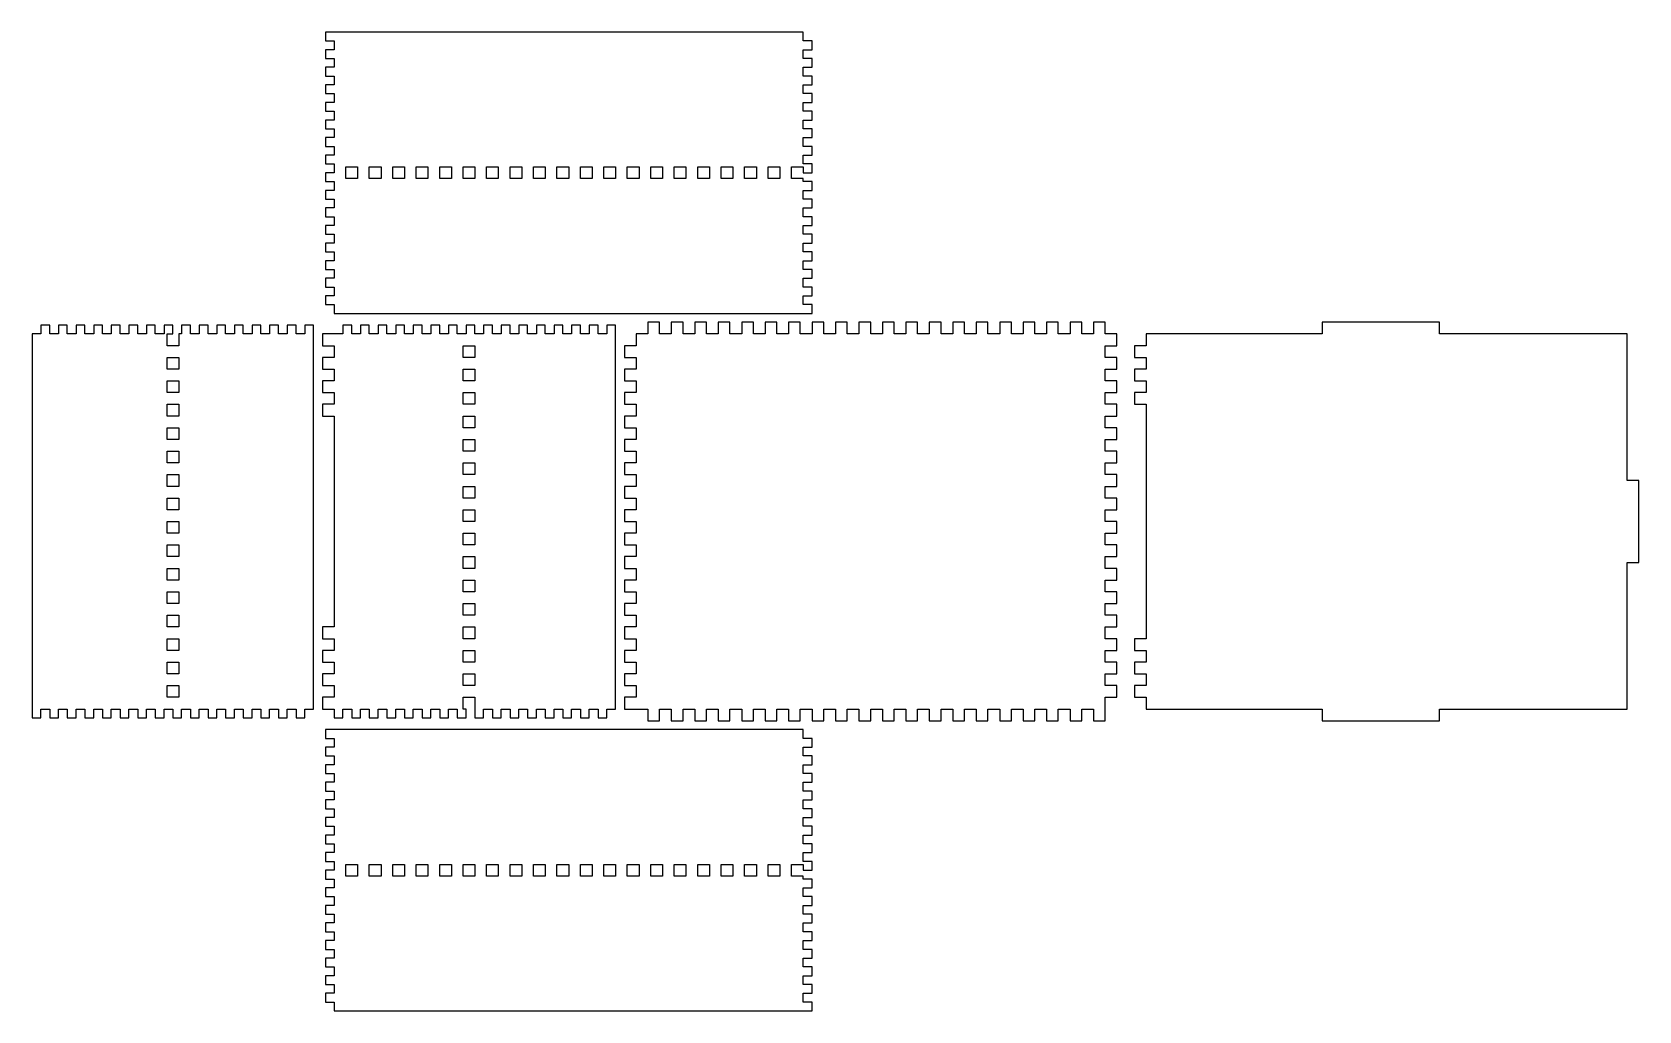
# Model space of a CAD drawing. Header units: metres. Extents: x -103 to 445, y -103 to 231.
import ezdxf

# ---------------------------------------------------------------- set-up
doc = ezdxf.new("R2010")
doc.units = ezdxf.units.M

msp = doc.modelspace()

# ---------------------------------------------------------------- linework, layer by layer
for p, q in [((160, 231), (-3, 231)), ((-3, 231), (-3, 228)), ((160, 228), (160, 231)), ((-3, 228), (0, 228)), ((0, 225), (-3, 225)), ((-3, 225), (-3, 222)), ((0, 228), (0, 225)), ((163, 228), (160, 228)), ((160, 222), (160, 225)), ((160, 225), (163, 225)), ((163, 225), (163, 228)), ((-3, 222), (0, 222)), ((0, 222), (0, 219)), ((163, 222), (160, 222)), ((163, 219), (163, 222)), ((0, 219), (-3, 219)), ((-3, 219), (-3, 216)), ((-3, 216), (0, 216)), ((0, 216), (0, 213)), ((160, 216), (160, 219)), ((160, 219), (163, 219)), ((163, 216), (160, 216)), ((163, 213), (163, 216)), ((0, 213), (-3, 213)), ((-3, 213), (-3, 210)), ((-3, 210), (0, 210)), ((0, 210), (0, 207)), ((160, 210), (160, 213)), ((160, 213), (163, 213)), ((163, 210), (160, 210)), ((163, 207), (163, 210)), ((0, 207), (-3, 207)), ((-3, 207), (-3, 204)), ((-3, 204), (0, 204)), ((0, 204), (0, 201)), ((160, 204), (160, 207)), ((160, 207), (163, 207)), ((163, 204), (160, 204)), ((163, 201), (163, 204)), ((0, 201), (-3, 201)), ((-3, 201), (-3, 198)), ((-3, 198), (0, 198)), ((0, 198), (0, 195)), ((160, 198), (160, 201)), ((160, 201), (163, 201)), ((163, 198), (160, 198)), ((163, 195), (163, 198)), ((0, 195), (-3, 195)), ((-3, 195), (-3, 192)), ((-3, 192), (0, 192)), ((0, 192), (0, 189)), ((160, 192), (160, 195)), ((160, 195), (163, 195)), ((163, 192), (160, 192)), ((163, 189), (163, 192)), ((0, 189), (-3, 189)), ((-3, 189), (-3, 186)), ((160, 186), (160, 189)), ((160, 189), (163, 189)), ((-3, 186), (0, 186)), ((0, 183), (-3, 183)), ((-3, 183), (-3, 180)), ((0, 186), (0, 183)), ((4, 181), (4, 185)), ((4, 185), (8, 185)), ((8, 181), (4, 181)), ((8, 185), (8, 181)), ((12, 181), (12, 185)), ((12, 185), (16, 185)), ((16, 181), (12, 181)), ((16, 185), (16, 181)), ((20, 181), (20, 185)), ((20, 185), (24, 185)), ((24, 181), (20, 181)), ((24, 185), (24, 181)), ((28, 181), (28, 185)), ((28, 185), (32, 185)), ((32, 181), (28, 181)), ((32, 185), (32, 181)), ((36, 181), (36, 185)), ((36, 185), (40, 185)), ((40, 181), (36, 181)), ((40, 185), (40, 181)), ((44, 181), (44, 185)), ((44, 185), (48, 185)), ((48, 181), (44, 181)), ((48, 185), (48, 181)), ((52, 181), (52, 185)), ((52, 185), (56, 185)), ((56, 181), (52, 181)), ((56, 185), (56, 181)), ((60, 181), (60, 185)), ((60, 185), (64, 185)), ((64, 181), (60, 181)), ((64, 185), (64, 181)), ((68, 181), (68, 185)), ((68, 185), (72, 185)), ((72, 181), (68, 181)), ((72, 185), (72, 181)), ((76, 181), (76, 185)), ((76, 185), (80, 185)), ((80, 181), (76, 181)), ((80, 185), (80, 181)), ((84, 181), (84, 185)), ((84, 185), (88, 185)), ((88, 181), (84, 181)), ((88, 185), (88, 181)), ((92, 181), (92, 185)), ((92, 185), (96, 185)), ((96, 181), (92, 181)), ((96, 185), (96, 181)), ((100, 181), (100, 185)), ((100, 185), (104, 185)), ((104, 181), (100, 181)), ((104, 185), (104, 181)), ((108, 181), (108, 185)), ((108, 185), (112, 185)), ((112, 181), (108, 181)), ((112, 185), (112, 181)), ((116, 181), (116, 185)), ((116, 185), (120, 185)), ((120, 181), (116, 181)), ((120, 185), (120, 181)), ((124, 181), (124, 185)), ((124, 185), (128, 185)), ((128, 181), (124, 181)), ((128, 185), (128, 181)), ((132, 181), (132, 185)), ((132, 185), (136, 185)), ((136, 181), (132, 181)), ((136, 185), (136, 181)), ((140, 181), (140, 185)), ((140, 185), (144, 185)), ((144, 181), (140, 181)), ((144, 185), (144, 181)), ((148, 181), (148, 185)), ((148, 185), (152, 185)), ((152, 181), (148, 181)), ((152, 185), (152, 181)), ((156, 181), (156, 185)), ((156, 185), (160, 185)), ((160, 181), (156, 181)), ((163, 186), (160, 186)), ((160, 185), (160, 183)), ((160, 183), (163, 183)), ((160, 180), (160, 181)), ((163, 183), (163, 186)), ((-3, 180), (0, 180)), ((0, 177), (-3, 177)), ((-3, 177), (-3, 174)), ((0, 180), (0, 177)), ((163, 180), (160, 180)), ((160, 174), (160, 177)), ((160, 177), (163, 177)), ((163, 177), (163, 180)), ((-3, 174), (0, 174)), ((0, 171), (-3, 171)), ((-3, 171), (-3, 168)), ((0, 174), (0, 171)), ((163, 174), (160, 174)), ((160, 168), (160, 171)), ((160, 171), (163, 171)), ((163, 171), (163, 174)), ((-3, 168), (0, 168)), ((0, 165), (-3, 165)), ((-3, 165), (-3, 162)), ((0, 168), (0, 165)), ((163, 168), (160, 168)), ((160, 162), (160, 165)), ((160, 165), (163, 165)), ((163, 165), (163, 168)), ((-3, 162), (0, 162)), ((0, 159), (-3, 159)), ((-3, 159), (-3, 156)), ((0, 162), (0, 159)), ((163, 162), (160, 162)), ((160, 156), (160, 159)), ((160, 159), (163, 159)), ((163, 159), (163, 162)), ((-3, 156), (0, 156)), ((0, 156), (0, 153)), ((163, 156), (160, 156)), ((163, 153), (163, 156)), ((0, 153), (-3, 153)), ((-3, 153), (-3, 150)), ((-3, 150), (0, 150)), ((0, 150), (0, 147)), ((160, 150), (160, 153)), ((160, 153), (163, 153)), ((163, 150), (160, 150)), ((163, 147), (163, 150)), ((0, 147), (-3, 147)), ((-3, 147), (-3, 144)), ((-3, 144), (0, 144)), ((0, 144), (0, 141)), ((160, 144), (160, 147)), ((160, 147), (163, 147)), ((163, 144), (160, 144)), ((163, 141), (163, 144)), ((0, 141), (-3, 141)), ((-3, 141), (-3, 138)), ((-3, 138), (0, 138)), ((0, 138), (0, 135)), ((160, 138), (160, 141)), ((160, 141), (163, 141)), ((163, 138), (160, 138)), ((163, 135), (163, 138)), ((0, 135), (163, 135)), ((111, 132), (107, 132)), ((107, 132), (107, 128)), ((111, 128), (111, 132)), ((119, 132), (115, 132)), ((115, 132), (115, 128)), ((119, 128), (119, 132)), ((127, 132), (123, 132)), ((123, 132), (123, 128)), ((127, 128), (127, 132)), ((135, 132), (131, 132)), ((131, 132), (131, 128)), ((135, 128), (135, 132)), ((143, 132), (139, 132)), ((139, 132), (139, 128)), ((143, 128), (143, 132)), ((151, 132), (147, 132)), ((147, 132), (147, 128)), ((151, 128), (151, 132)), ((159, 132), (155, 132)), ((155, 132), (155, 128)), ((159, 128), (159, 132)), ((167, 132), (163, 132)), ((163, 132), (163, 128)), ((167, 128), (167, 132)), ((175, 132), (171, 132)), ((171, 132), (171, 128)), ((175, 128), (175, 132)), ((183, 132), (179, 132)), ((179, 132), (179, 128)), ((183, 128), (183, 132)), ((191, 132), (187, 132)), ((187, 132), (187, 128)), ((191, 128), (191, 132)), ((199, 132), (195, 132)), ((195, 132), (195, 128)), ((199, 128), (199, 132)), ((207, 132), (203, 132)), ((203, 132), (203, 128)), ((207, 128), (207, 132)), ((215, 132), (211, 132)), ((211, 132), (211, 128)), ((215, 128), (215, 132)), ((223, 132), (219, 132)), ((219, 132), (219, 128)), ((223, 128), (223, 132)), ((231, 132), (227, 132)), ((227, 132), (227, 128)), ((231, 128), (231, 132)), ((239, 132), (235, 132)), ((235, 132), (235, 128)), ((239, 128), (239, 132)), ((247, 132), (243, 132)), ((243, 132), (243, 128)), ((247, 128), (247, 132)), ((255, 132), (251, 132)), ((251, 132), (251, 128)), ((255, 128), (255, 132)), ((263, 132), (259, 132)), ((259, 132), (259, 128)), ((263, 128), (263, 132)), ((377, 132), (337, 132)), ((337, 132), (337, 128)), ((377, 128), (377, 132)), ((-100, 128), (-103, 128)), ((-103, 128), (-103, -3)), ((-97, 131), (-100, 131)), ((-100, 131), (-100, 128)), ((-97, 128), (-97, 131)), ((-94, 128), (-97, 128)), ((-91, 131), (-94, 131)), ((-94, 131), (-94, 128)), ((-91, 128), (-91, 131)), ((-88, 128), (-91, 128)), ((-85, 131), (-88, 131)), ((-88, 131), (-88, 128)), ((-85, 128), (-85, 131)), ((-82, 128), (-85, 128)), ((-79, 131), (-82, 131)), ((-82, 131), (-82, 128)), ((-79, 128), (-79, 131)), ((-76, 128), (-79, 128)), ((-73, 131), (-76, 131)), ((-76, 131), (-76, 128)), ((-73, 128), (-73, 131)), ((-70, 128), (-73, 128)), ((-67, 131), (-70, 131)), ((-70, 131), (-70, 128)), ((-67, 128), (-67, 131)), ((-64, 128), (-67, 128)), ((-61, 131), (-64, 131)), ((-64, 131), (-64, 128)), ((-61, 128), (-61, 131)), ((-58, 128), (-61, 128)), ((-55, 131), (-58, 131)), ((-58, 131), (-58, 128)), ((-57, 124), (-57, 128)), ((-57, 128), (-55, 128)), ((-55, 128), (-55, 131)), ((-52, 128), (-53, 128)), ((-53, 128), (-53, 124)), ((-49, 131), (-52, 131)), ((-52, 131), (-52, 128)), ((-49, 128), (-49, 131)), ((-46, 128), (-49, 128)), ((-43, 131), (-46, 131)), ((-46, 131), (-46, 128)), ((-43, 128), (-43, 131)), ((-40, 128), (-43, 128)), ((-37, 131), (-40, 131)), ((-40, 131), (-40, 128)), ((-37, 128), (-37, 131)), ((-34, 128), (-37, 128)), ((-31, 131), (-34, 131)), ((-34, 131), (-34, 128)), ((-31, 128), (-31, 131)), ((-28, 128), (-31, 128)), ((-25, 131), (-28, 131)), ((-28, 131), (-28, 128)), ((-25, 128), (-25, 131)), ((-22, 128), (-25, 128)), ((-19, 131), (-22, 131)), ((-22, 131), (-22, 128)), ((-19, 128), (-19, 131)), ((-16, 128), (-19, 128)), ((-13, 131), (-16, 131)), ((-16, 131), (-16, 128)), ((-13, 128), (-13, 131)), ((-10, 128), (-13, 128)), ((-7, 131), (-10, 131)), ((-10, 131), (-10, 128)), ((-7, 0), (-7, 131)), ((3, 128), (-4, 128)), ((-4, 128), (-4, 124)), ((6, 131), (3, 131)), ((3, 131), (3, 128)), ((6, 128), (6, 131)), ((9, 128), (6, 128)), ((12, 131), (9, 131)), ((9, 131), (9, 128)), ((12, 128), (12, 131)), ((15, 128), (12, 128)), ((18, 131), (15, 131)), ((15, 131), (15, 128)), ((18, 128), (18, 131)), ((21, 128), (18, 128)), ((24, 131), (21, 131)), ((21, 131), (21, 128)), ((24, 128), (24, 131)), ((27, 128), (24, 128)), ((30, 131), (27, 131)), ((27, 131), (27, 128)), ((30, 128), (30, 131)), ((33, 128), (30, 128)), ((36, 131), (33, 131)), ((33, 131), (33, 128)), ((36, 128), (36, 131)), ((39, 128), (36, 128)), ((42, 131), (39, 131)), ((39, 131), (39, 128)), ((42, 128), (42, 131)), ((45, 128), (42, 128)), ((48, 131), (45, 131)), ((45, 131), (45, 128)), ((48, 128), (48, 131)), ((51, 128), (48, 128)), ((54, 131), (51, 131)), ((51, 131), (51, 128)), ((54, 128), (54, 131)), ((57, 128), (54, 128)), ((60, 131), (57, 131)), ((57, 131), (57, 128)), ((60, 128), (60, 131)), ((63, 128), (60, 128)), ((66, 131), (63, 131)), ((63, 131), (63, 128)), ((66, 128), (66, 131)), ((69, 128), (66, 128)), ((72, 131), (69, 131)), ((69, 131), (69, 128)), ((72, 128), (72, 131)), ((75, 128), (72, 128)), ((78, 131), (75, 131)), ((75, 131), (75, 128)), ((78, 128), (78, 131)), ((81, 128), (78, 128)), ((84, 131), (81, 131)), ((81, 131), (81, 128)), ((84, 128), (84, 131)), ((87, 128), (84, 128)), ((90, 131), (87, 131)), ((87, 131), (87, 128)), ((90, 128), (90, 131)), ((93, 128), (90, 128)), ((96, 131), (93, 131)), ((93, 131), (93, 128)), ((96, 0), (96, 131)), ((107, 128), (103, 128)), ((103, 128), (103, 124)), ((115, 128), (111, 128)), ((123, 128), (119, 128)), ((131, 128), (127, 128)), ((139, 128), (135, 128)), ((147, 128), (143, 128)), ((155, 128), (151, 128)), ((163, 128), (159, 128)), ((171, 128), (167, 128)), ((179, 128), (175, 128)), ((187, 128), (183, 128)), ((195, 128), (191, 128)), ((203, 128), (199, 128)), ((211, 128), (207, 128)), ((219, 128), (215, 128)), ((227, 128), (223, 128)), ((235, 128), (231, 128)), ((243, 128), (239, 128)), ((251, 128), (247, 128)), ((259, 128), (255, 128)), ((267, 128), (263, 128)), ((267, 124), (267, 128)), ((337, 128), (277, 128)), ((277, 128), (277, 124)), ((441, 128), (377, 128)), ((441, 78), (441, 128)), ((-53, 124), (-57, 124)), ((-4, 124), (0, 124)), ((0, 124), (0, 120)), ((44, 120), (44, 124)), ((44, 124), (48, 124)), ((48, 124), (48, 120)), ((103, 124), (99, 124)), ((99, 124), (99, 120)), ((263, 120), (263, 124)), ((263, 124), (267, 124)), ((277, 124), (273, 124)), ((273, 124), (273, 120)), ((-57, 116), (-57, 120)), ((-57, 120), (-53, 120)), ((-53, 116), (-57, 116)), ((-53, 120), (-53, 116)), ((0, 120), (-4, 120)), ((-4, 120), (-4, 116)), ((-4, 116), (0, 116)), ((0, 116), (0, 112)), ((48, 120), (44, 120)), ((44, 112), (44, 116)), ((44, 116), (48, 116)), ((48, 116), (48, 112)), ((99, 120), (103, 120)), ((103, 116), (99, 116)), ((99, 116), (99, 112)), ((103, 120), (103, 116)), ((267, 120), (263, 120)), ((263, 112), (263, 116)), ((263, 116), (267, 116)), ((267, 116), (267, 120)), ((273, 120), (277, 120)), ((277, 116), (273, 116)), ((273, 116), (273, 112)), ((277, 120), (277, 116)), ((-57, 108), (-57, 112)), ((-57, 112), (-53, 112)), ((-53, 112), (-53, 108)), ((0, 112), (-4, 112)), ((-4, 112), (-4, 108)), ((48, 112), (44, 112)), ((99, 112), (103, 112)), ((103, 112), (103, 108)), ((267, 112), (263, 112)), ((267, 108), (267, 112)), ((273, 112), (277, 112)), ((277, 112), (277, 108)), ((-53, 108), (-57, 108)), ((-4, 108), (0, 108)), ((0, 108), (0, 104)), ((44, 104), (44, 108)), ((44, 108), (48, 108)), ((48, 108), (48, 104)), ((103, 108), (99, 108)), ((99, 108), (99, 104)), ((263, 104), (263, 108)), ((263, 108), (267, 108)), ((277, 108), (273, 108)), ((273, 108), (273, 104)), ((-57, 100), (-57, 104)), ((-57, 104), (-53, 104)), ((-53, 100), (-57, 100)), ((-53, 104), (-53, 100)), ((0, 104), (-4, 104)), ((-4, 104), (-4, 100)), ((-4, 100), (0, 100)), ((0, 100), (0, 28)), ((48, 104), (44, 104)), ((44, 96), (44, 100)), ((44, 100), (48, 100)), ((48, 100), (48, 96)), ((99, 104), (103, 104)), ((103, 100), (99, 100)), ((99, 100), (99, 96)), ((103, 104), (103, 100)), ((267, 104), (263, 104)), ((263, 96), (263, 100)), ((263, 100), (267, 100)), ((267, 100), (267, 104)), ((273, 104), (277, 104)), ((277, 104), (277, 24)), ((-57, 92), (-57, 96)), ((-57, 96), (-53, 96)), ((-53, 96), (-53, 92)), ((48, 96), (44, 96)), ((99, 96), (103, 96)), ((103, 96), (103, 92)), ((267, 96), (263, 96)), ((267, 92), (267, 96)), ((-53, 92), (-57, 92)), ((-57, 84), (-57, 88)), ((-57, 88), (-53, 88)), ((-53, 88), (-53, 84)), ((44, 88), (44, 92)), ((44, 92), (48, 92)), ((48, 88), (44, 88)), ((48, 92), (48, 88)), ((103, 92), (99, 92)), ((99, 92), (99, 88)), ((99, 88), (103, 88)), ((103, 88), (103, 84)), ((263, 88), (263, 92)), ((263, 92), (267, 92)), ((267, 88), (263, 88)), ((267, 84), (267, 88)), ((-53, 84), (-57, 84)), ((44, 80), (44, 84)), ((44, 84), (48, 84)), ((48, 84), (48, 80)), ((103, 84), (99, 84)), ((99, 84), (99, 80)), ((263, 80), (263, 84)), ((263, 84), (267, 84)), ((-57, 76), (-57, 80)), ((-57, 80), (-53, 80)), ((-53, 80), (-53, 76)), ((48, 80), (44, 80)), ((99, 80), (103, 80)), ((103, 80), (103, 76)), ((267, 80), (263, 80)), ((267, 76), (267, 80)), ((445, 78), (441, 78)), ((445, 50), (445, 78)), ((-53, 76), (-57, 76)), ((-57, 68), (-57, 72)), ((-57, 72), (-53, 72)), ((-53, 72), (-53, 68)), ((44, 72), (44, 76)), ((44, 76), (48, 76)), ((48, 72), (44, 72)), ((48, 76), (48, 72)), ((103, 76), (99, 76)), ((99, 76), (99, 72)), ((99, 72), (103, 72)), ((103, 72), (103, 68)), ((263, 72), (263, 76)), ((263, 76), (267, 76)), ((267, 72), (263, 72)), ((267, 68), (267, 72)), ((-53, 68), (-57, 68)), ((44, 64), (44, 68)), ((44, 68), (48, 68)), ((48, 68), (48, 64)), ((103, 68), (99, 68)), ((99, 68), (99, 64)), ((263, 64), (263, 68)), ((263, 68), (267, 68)), ((-57, 60), (-57, 64)), ((-57, 64), (-53, 64)), ((-53, 64), (-53, 60)), ((48, 64), (44, 64)), ((99, 64), (103, 64)), ((103, 64), (103, 60)), ((267, 64), (263, 64)), ((267, 60), (267, 64)), ((-53, 60), (-57, 60)), ((-57, 52), (-57, 56)), ((-57, 56), (-53, 56)), ((-53, 56), (-53, 52)), ((44, 56), (44, 60)), ((44, 60), (48, 60)), ((48, 56), (44, 56)), ((48, 60), (48, 56)), ((103, 60), (99, 60)), ((99, 60), (99, 56)), ((99, 56), (103, 56)), ((103, 56), (103, 52)), ((263, 56), (263, 60)), ((263, 60), (267, 60)), ((267, 56), (263, 56)), ((267, 52), (267, 56)), ((-53, 52), (-57, 52)), ((44, 48), (44, 52)), ((44, 52), (48, 52)), ((48, 52), (48, 48)), ((103, 52), (99, 52)), ((99, 52), (99, 48)), ((263, 48), (263, 52)), ((263, 52), (267, 52)), ((441, 0), (441, 50)), ((441, 50), (445, 50)), ((-57, 44), (-57, 48)), ((-57, 48), (-53, 48)), ((-53, 44), (-57, 44)), ((-53, 48), (-53, 44)), ((48, 48), (44, 48)), ((44, 40), (44, 44)), ((44, 44), (48, 44)), ((48, 44), (48, 40)), ((99, 48), (103, 48)), ((103, 44), (99, 44)), ((99, 44), (99, 40)), ((103, 48), (103, 44)), ((267, 48), (263, 48)), ((263, 40), (263, 44)), ((263, 44), (267, 44)), ((267, 44), (267, 48)), ((-57, 36), (-57, 40)), ((-57, 40), (-53, 40)), ((-53, 40), (-53, 36)), ((48, 40), (44, 40)), ((99, 40), (103, 40)), ((103, 40), (103, 36)), ((267, 40), (263, 40)), ((267, 36), (267, 40)), ((-53, 36), (-57, 36)), ((44, 32), (44, 36)), ((44, 36), (48, 36)), ((48, 36), (48, 32)), ((103, 36), (99, 36)), ((99, 36), (99, 32)), ((263, 32), (263, 36)), ((263, 36), (267, 36)), ((-57, 28), (-57, 32)), ((-57, 32), (-53, 32)), ((-53, 28), (-57, 28)), ((-53, 32), (-53, 28)), ((0, 28), (-4, 28)), ((-4, 28), (-4, 24)), ((48, 32), (44, 32)), ((44, 24), (44, 28)), ((44, 28), (48, 28)), ((48, 28), (48, 24)), ((99, 32), (103, 32)), ((103, 28), (99, 28)), ((99, 28), (99, 24)), ((103, 32), (103, 28)), ((267, 32), (263, 32)), ((263, 24), (263, 28)), ((263, 28), (267, 28)), ((267, 28), (267, 32)), ((-57, 20), (-57, 24)), ((-57, 24), (-53, 24)), ((-53, 24), (-53, 20)), ((-4, 24), (0, 24)), ((0, 24), (0, 20)), ((48, 24), (44, 24)), ((99, 24), (103, 24)), ((103, 24), (103, 20)), ((267, 24), (263, 24)), ((267, 20), (267, 24)), ((277, 24), (273, 24)), ((273, 24), (273, 20)), ((-53, 20), (-57, 20)), ((0, 20), (-4, 20)), ((-4, 20), (-4, 16)), ((44, 16), (44, 20)), ((44, 20), (48, 20)), ((48, 20), (48, 16)), ((103, 20), (99, 20)), ((99, 20), (99, 16)), ((263, 16), (263, 20)), ((263, 20), (267, 20)), ((273, 20), (277, 20)), ((277, 20), (277, 16)), ((-57, 12), (-57, 16)), ((-57, 16), (-53, 16)), ((-53, 12), (-57, 12)), ((-53, 16), (-53, 12)), ((-4, 16), (0, 16)), ((0, 12), (-4, 12)), ((-4, 12), (-4, 8)), ((0, 16), (0, 12)), ((48, 16), (44, 16)), ((44, 8), (44, 12)), ((44, 12), (48, 12)), ((48, 12), (48, 8)), ((99, 16), (103, 16)), ((103, 12), (99, 12)), ((99, 12), (99, 8)), ((103, 16), (103, 12)), ((267, 16), (263, 16)), ((263, 8), (263, 12)), ((263, 12), (267, 12)), ((267, 12), (267, 16)), ((277, 16), (273, 16)), ((273, 16), (273, 12)), ((273, 12), (277, 12)), ((277, 12), (277, 8)), ((-57, 4), (-57, 8)), ((-57, 8), (-53, 8)), ((-53, 8), (-53, 4)), ((-4, 8), (0, 8)), ((0, 8), (0, 4)), ((48, 8), (44, 8)), ((99, 8), (103, 8)), ((103, 8), (103, 4)), ((267, 8), (263, 8)), ((267, 4), (267, 8)), ((277, 8), (273, 8)), ((273, 8), (273, 4)), ((-100, -3), (-100, 0)), ((-100, 0), (-97, 0)), ((-97, 0), (-97, -3)), ((-94, -3), (-94, 0)), ((-94, 0), (-91, 0)), ((-91, 0), (-91, -3)), ((-88, -3), (-88, 0)), ((-88, 0), (-85, 0)), ((-85, 0), (-85, -3)), ((-82, -3), (-82, 0)), ((-82, 0), (-79, 0)), ((-79, 0), (-79, -3)), ((-76, -3), (-76, 0)), ((-76, 0), (-73, 0)), ((-73, 0), (-73, -3)), ((-70, -3), (-70, 0)), ((-70, 0), (-67, 0)), ((-67, 0), (-67, -3)), ((-64, -3), (-64, 0)), ((-64, 0), (-61, 0)), ((-61, 0), (-61, -3)), ((-58, -3), (-58, 0)), ((-58, 0), (-55, 0)), ((-53, 4), (-57, 4)), ((-55, 0), (-55, -3)), ((-52, -3), (-52, 0)), ((-52, 0), (-49, 0)), ((-49, 0), (-49, -3)), ((-46, -3), (-46, 0)), ((-46, 0), (-43, 0)), ((-43, 0), (-43, -3)), ((-40, -3), (-40, 0)), ((-40, 0), (-37, 0)), ((-37, 0), (-37, -3)), ((-34, -3), (-34, 0)), ((-34, 0), (-31, 0)), ((-31, 0), (-31, -3)), ((-28, -3), (-28, 0)), ((-28, 0), (-25, 0)), ((-25, 0), (-25, -3)), ((-22, -3), (-22, 0)), ((-22, 0), (-19, 0)), ((-19, 0), (-19, -3)), ((-16, -3), (-16, 0)), ((-16, 0), (-13, 0)), ((-13, 0), (-13, -3)), ((-10, -3), (-10, 0)), ((-10, 0), (-7, 0)), ((0, 4), (-4, 4)), ((-4, 4), (-4, 0)), ((-4, 0), (0, 0)), ((0, 0), (0, -3)), ((3, -3), (3, 0)), ((3, 0), (6, 0)), ((6, 0), (6, -3)), ((9, -3), (9, 0)), ((9, 0), (12, 0)), ((12, 0), (12, -3)), ((15, -3), (15, 0)), ((15, 0), (18, 0)), ((18, 0), (18, -3)), ((21, -3), (21, 0)), ((21, 0), (24, 0)), ((24, 0), (24, -3)), ((27, -3), (27, 0)), ((27, 0), (30, 0)), ((30, 0), (30, -3)), ((33, -3), (33, 0)), ((33, 0), (36, 0)), ((36, 0), (36, -3)), ((39, -3), (39, 0)), ((39, 0), (42, 0)), ((42, 0), (42, -3)), ((44, 4), (48, 4)), ((44, 0), (44, 4)), ((45, 0), (44, 0)), ((45, -3), (45, 0)), ((48, 4), (48, -3)), ((51, -3), (51, 0)), ((51, 0), (54, 0)), ((54, 0), (54, -3)), ((57, -3), (57, 0)), ((57, 0), (60, 0)), ((60, 0), (60, -3)), ((63, -3), (63, 0)), ((63, 0), (66, 0)), ((66, 0), (66, -3)), ((69, -3), (69, 0)), ((69, 0), (72, 0)), ((72, 0), (72, -3)), ((75, -3), (75, 0)), ((75, 0), (78, 0)), ((78, 0), (78, -3)), ((81, -3), (81, 0)), ((81, 0), (84, 0)), ((84, 0), (84, -3)), ((87, -3), (87, 0)), ((87, 0), (90, 0)), ((90, 0), (90, -3)), ((93, -3), (93, 0)), ((93, 0), (96, 0)), ((103, 4), (99, 4)), ((99, 4), (99, 0)), ((99, 0), (107, 0)), ((107, 0), (107, -4)), ((111, 0), (115, 0)), ((111, -4), (111, 0)), ((115, 0), (115, -4)), ((119, -4), (119, 0)), ((119, 0), (123, 0)), ((123, 0), (123, -4)), ((127, -4), (127, 0)), ((127, 0), (131, 0)), ((131, 0), (131, -4)), ((135, -4), (135, 0)), ((135, 0), (139, 0)), ((139, 0), (139, -4)), ((143, -4), (143, 0)), ((143, 0), (147, 0)), ((147, 0), (147, -4)), ((151, -4), (151, 0)), ((151, 0), (155, 0)), ((155, 0), (155, -4)), ((159, -4), (159, 0)), ((159, 0), (163, 0)), ((163, 0), (163, -4)), ((167, -4), (167, 0)), ((167, 0), (171, 0)), ((171, 0), (171, -4)), ((175, -4), (175, 0)), ((175, 0), (179, 0)), ((179, 0), (179, -4)), ((183, -4), (183, 0)), ((183, 0), (187, 0)), ((187, 0), (187, -4)), ((191, -4), (191, 0)), ((191, 0), (195, 0)), ((195, 0), (195, -4)), ((199, -4), (199, 0)), ((199, 0), (203, 0)), ((203, 0), (203, -4)), ((207, -4), (207, 0)), ((207, 0), (211, 0)), ((211, 0), (211, -4)), ((215, -4), (215, 0)), ((215, 0), (219, 0)), ((219, 0), (219, -4)), ((223, -4), (223, 0)), ((223, 0), (227, 0)), ((227, 0), (227, -4)), ((231, -4), (231, 0)), ((231, 0), (235, 0)), ((235, 0), (235, -4)), ((239, -4), (239, 0)), ((239, 0), (243, 0)), ((243, 0), (243, -4)), ((247, -4), (247, 0)), ((247, 0), (251, 0)), ((251, 0), (251, -4)), ((255, -4), (255, 0)), ((255, 0), (259, 0)), ((259, 0), (259, -4)), ((263, -4), (263, 4)), ((263, 4), (267, 4)), ((273, 4), (277, 4)), ((277, 4), (277, 0)), ((277, 0), (337, 0)), ((337, 0), (337, -4)), ((377, 0), (441, 0)), ((377, -4), (377, 0)), ((-103, -3), (-100, -3)), ((-97, -3), (-94, -3)), ((-91, -3), (-88, -3)), ((-85, -3), (-82, -3)), ((-79, -3), (-76, -3)), ((-73, -3), (-70, -3)), ((-67, -3), (-64, -3)), ((-61, -3), (-58, -3)), ((-55, -3), (-52, -3)), ((-49, -3), (-46, -3)), ((-43, -3), (-40, -3)), ((-37, -3), (-34, -3)), ((-31, -3), (-28, -3)), ((-25, -3), (-22, -3)), ((-19, -3), (-16, -3)), ((-13, -3), (-10, -3)), ((0, -3), (3, -3)), ((6, -3), (9, -3)), ((12, -3), (15, -3)), ((18, -3), (21, -3)), ((24, -3), (27, -3)), ((30, -3), (33, -3)), ((36, -3), (39, -3)), ((42, -3), (45, -3)), ((48, -3), (51, -3)), ((54, -3), (57, -3)), ((60, -3), (63, -3)), ((66, -3), (69, -3)), ((72, -3), (75, -3)), ((78, -3), (81, -3)), ((84, -3), (87, -3)), ((90, -3), (93, -3)), ((107, -4), (111, -4)), ((115, -4), (119, -4)), ((123, -4), (127, -4)), ((131, -4), (135, -4)), ((139, -4), (143, -4)), ((147, -4), (151, -4)), ((155, -4), (159, -4)), ((163, -4), (167, -4)), ((171, -4), (175, -4)), ((179, -4), (183, -4)), ((187, -4), (191, -4)), ((195, -4), (199, -4)), ((203, -4), (207, -4)), ((211, -4), (215, -4)), ((219, -4), (223, -4)), ((227, -4), (231, -4)), ((235, -4), (239, -4)), ((243, -4), (247, -4)), ((251, -4), (255, -4)), ((259, -4), (263, -4)), ((337, -4), (377, -4)), ((160, -7), (-3, -7)), ((-3, -7), (-3, -10)), ((-3, -10), (0, -10)), ((0, -10), (0, -13)), ((160, -10), (160, -7)), ((163, -10), (160, -10)), ((163, -13), (163, -10)), ((0, -13), (-3, -13)), ((-3, -13), (-3, -16)), ((-3, -16), (0, -16)), ((0, -16), (0, -19)), ((160, -16), (160, -13)), ((160, -13), (163, -13)), ((163, -16), (160, -16)), ((163, -19), (163, -16)), ((0, -19), (-3, -19)), ((-3, -19), (-3, -22)), ((160, -22), (160, -19)), ((160, -19), (163, -19)), ((-3, -22), (0, -22)), ((0, -25), (-3, -25)), ((-3, -25), (-3, -28)), ((0, -22), (0, -25)), ((163, -22), (160, -22)), ((160, -28), (160, -25)), ((160, -25), (163, -25)), ((163, -25), (163, -22)), ((-3, -28), (0, -28)), ((0, -31), (-3, -31)), ((-3, -31), (-3, -34)), ((0, -28), (0, -31)), ((163, -28), (160, -28)), ((160, -34), (160, -31)), ((160, -31), (163, -31)), ((163, -31), (163, -28)), ((-3, -34), (0, -34)), ((0, -37), (-3, -37)), ((-3, -37), (-3, -40)), ((0, -34), (0, -37)), ((163, -34), (160, -34)), ((160, -40), (160, -37)), ((160, -37), (163, -37)), ((163, -37), (163, -34)), ((-3, -40), (0, -40)), ((0, -43), (-3, -43)), ((-3, -43), (-3, -46)), ((0, -40), (0, -43)), ((163, -40), (160, -40)), ((160, -46), (160, -43)), ((160, -43), (163, -43)), ((163, -43), (163, -40)), ((-3, -46), (0, -46)), ((0, -49), (-3, -49)), ((-3, -49), (-3, -52)), ((0, -46), (0, -49)), ((163, -46), (160, -46)), ((160, -52), (160, -49)), ((160, -49), (163, -49)), ((163, -49), (163, -46)), ((-3, -52), (0, -52)), ((0, -52), (0, -55)), ((4, -57), (4, -53)), ((4, -53), (8, -53)), ((8, -53), (8, -57)), ((12, -57), (12, -53)), ((12, -53), (16, -53)), ((16, -53), (16, -57)), ((20, -57), (20, -53)), ((20, -53), (24, -53)), ((24, -53), (24, -57)), ((28, -57), (28, -53)), ((28, -53), (32, -53)), ((32, -53), (32, -57)), ((36, -57), (36, -53)), ((36, -53), (40, -53)), ((40, -53), (40, -57)), ((44, -57), (44, -53)), ((44, -53), (48, -53)), ((48, -53), (48, -57)), ((52, -57), (52, -53)), ((52, -53), (56, -53)), ((56, -53), (56, -57)), ((60, -57), (60, -53)), ((60, -53), (64, -53)), ((64, -53), (64, -57)), ((68, -57), (68, -53)), ((68, -53), (72, -53)), ((72, -53), (72, -57)), ((76, -57), (76, -53)), ((76, -53), (80, -53)), ((80, -53), (80, -57)), ((84, -57), (84, -53)), ((84, -53), (88, -53)), ((88, -53), (88, -57)), ((92, -57), (92, -53)), ((92, -53), (96, -53)), ((96, -53), (96, -57)), ((100, -57), (100, -53)), ((100, -53), (104, -53)), ((104, -53), (104, -57)), ((108, -57), (108, -53)), ((108, -53), (112, -53)), ((112, -53), (112, -57)), ((116, -57), (116, -53)), ((116, -53), (120, -53)), ((120, -53), (120, -57)), ((124, -57), (124, -53)), ((124, -53), (128, -53)), ((128, -53), (128, -57)), ((132, -57), (132, -53)), ((132, -53), (136, -53)), ((136, -53), (136, -57)), ((140, -57), (140, -53)), ((140, -53), (144, -53)), ((144, -53), (144, -57)), ((148, -57), (148, -53)), ((148, -53), (152, -53)), ((152, -53), (152, -57)), ((156, -57), (156, -53)), ((156, -53), (160, -53)), ((163, -52), (160, -52)), ((160, -53), (160, -55)), ((163, -55), (163, -52)), ((0, -55), (-3, -55)), ((-3, -55), (-3, -58)), ((-3, -58), (0, -58)), ((0, -58), (0, -61)), ((8, -57), (4, -57)), ((16, -57), (12, -57)), ((24, -57), (20, -57)), ((32, -57), (28, -57)), ((40, -57), (36, -57)), ((48, -57), (44, -57)), ((56, -57), (52, -57)), ((64, -57), (60, -57)), ((72, -57), (68, -57)), ((80, -57), (76, -57)), ((88, -57), (84, -57)), ((96, -57), (92, -57)), ((104, -57), (100, -57)), ((112, -57), (108, -57)), ((120, -57), (116, -57)), ((128, -57), (124, -57)), ((136, -57), (132, -57)), ((144, -57), (140, -57)), ((152, -57), (148, -57)), ((160, -57), (156, -57)), ((160, -55), (163, -55)), ((160, -58), (160, -57)), ((163, -58), (160, -58)), ((163, -61), (163, -58)), ((0, -61), (-3, -61)), ((-3, -61), (-3, -64)), ((-3, -64), (0, -64)), ((0, -64), (0, -67)), ((160, -64), (160, -61)), ((160, -61), (163, -61)), ((163, -64), (160, -64)), ((163, -67), (163, -64)), ((0, -67), (-3, -67)), ((-3, -67), (-3, -70)), ((-3, -70), (0, -70)), ((0, -70), (0, -73)), ((160, -70), (160, -67)), ((160, -67), (163, -67)), ((163, -70), (160, -70)), ((163, -73), (163, -70)), ((0, -73), (-3, -73)), ((-3, -73), (-3, -76)), ((-3, -76), (0, -76)), ((0, -76), (0, -79)), ((160, -76), (160, -73)), ((160, -73), (163, -73)), ((163, -76), (160, -76)), ((163, -79), (163, -76)), ((0, -79), (-3, -79)), ((-3, -79), (-3, -82)), ((-3, -82), (0, -82)), ((0, -82), (0, -85)), ((160, -82), (160, -79)), ((160, -79), (163, -79)), ((163, -82), (160, -82)), ((163, -85), (163, -82)), ((0, -85), (-3, -85)), ((-3, -85), (-3, -88)), ((160, -88), (160, -85)), ((160, -85), (163, -85)), ((-3, -88), (0, -88)), ((0, -91), (-3, -91)), ((-3, -91), (-3, -94)), ((0, -88), (0, -91)), ((163, -88), (160, -88)), ((160, -94), (160, -91)), ((160, -91), (163, -91)), ((163, -91), (163, -88)), ((-3, -94), (0, -94)), ((0, -97), (-3, -97)), ((-3, -97), (-3, -100)), ((0, -94), (0, -97)), ((163, -94), (160, -94)), ((160, -100), (160, -97)), ((160, -97), (163, -97)), ((163, -97), (163, -94)), ((-3, -100), (0, -100)), ((0, -100), (0, -103)), ((0, -103), (163, -103)), ((163, -100), (160, -100)), ((163, -103), (163, -100))]:
    msp.add_line(p, q)

doc.saveas('drawing.dxf')
